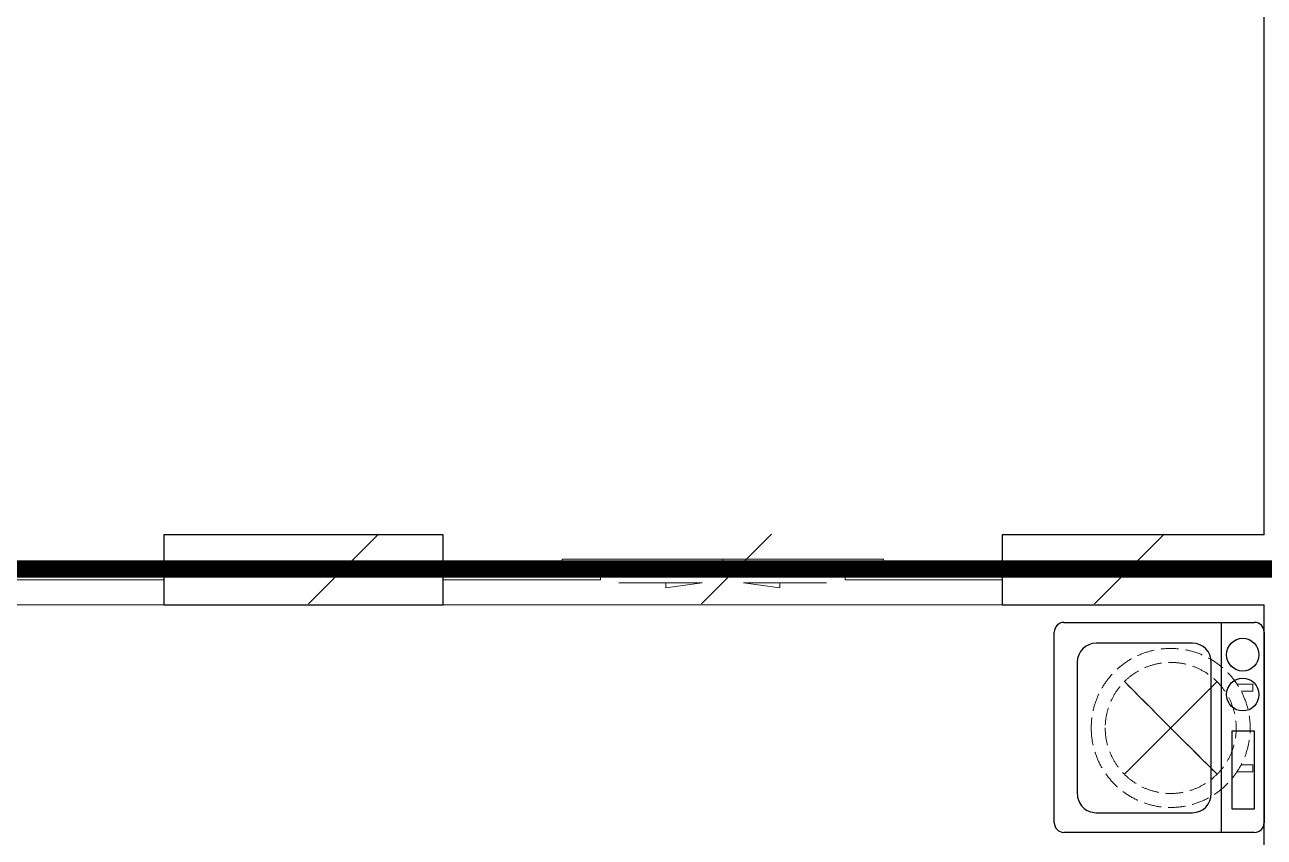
# Model space of a CAD drawing. Extents: x 3753737 to 4713801, y -857380 to 24339.
# Drawn here: x 4155665 to 4159213, y -774727 to -772402 of the extents above; entities that cross this region are included whole.
import ezdxf

# ---------------------------------------------------------------- set-up
doc = ezdxf.new("R2010")
doc.units = 0
doc.header["$LTSCALE"] = 1000
doc.header["$MEASUREMENT"] = 0
doc.linetypes.add('$1$DASH', pattern=[0.35, 0.25, -0.1])
doc.linetypes.add('CENTER2', pattern=[1.125, 0.75, -0.125, 0.125, -0.125])
doc.layers.get('0').update_dxf_attribs({"linetype": 'CONTINUOUS'})
for name, color, linetype in [('!!电气', 1, 'CONTINUOUS'), ('LVTRY', 252, 'CONTINUOUS'), ('SHTLN', 4, 'CONTINUOUS'), ('WALL', 252, 'CONTINUOUS'), ('WIRE-接地', 2, 'CONTINUOUS')]:
    doc.layers.add(name, color=color, linetype=linetype)
for name, color, linetype, lineweight in [('WINDOW', 146, 'CONTINUOUS', 20), ('平面-空调预留孔', 252, 'CONTINUOUS', 15), ('粉刷', 251, 'CONTINUOUS', 9)]:
    doc.layers.add(name, color=color, linetype=linetype, lineweight=lineweight)

# ---------------------------------------------------------------- blocks, each defined once
blk = doc.blocks.new('RECTANG')
for p, q in [((1, 1), (0, 1)), ((0, 1), (0, 0)), ((1, 0), (1, 1)), ((0, 0), (1, 0))]:
    blk.add_line(p, q)
blk = doc.blocks.new('洗衣机')
at = {"layer": 'LVTRY'}
for p, q in [((3790993.7, 243444.5), (3790993.7, 242899.1)), ((3791567.4, 243472.1), (3791021, 243472.1)), ((3791116.5, 243472.1), (3791116.5, 242871.5)), ((3791594.6, 242899.1), (3791594.6, 243444.5)), ((3791199, 243412.7), (3791474.9, 243412.7)), ((3791145.1, 242982.5), (3791145.1, 243358)), ((3791528.8, 243358), (3791528.8, 242982.5)), ((3791474.9, 242927.8), (3791199, 242927.8)), ((3791021, 242871.5), (3791567.4, 242871.5))]:
    blk.add_line(p, q, dxfattribs=at)
at = {"layer": 'LVTRY', "extrusion": (0, 0, -1)}
for centre, major_axis, start_param, end_param in [((3791021, 243444.5), (0, 27.6), -1.570796, 0), ((3791567.4, 243444.5), (0, 27.6), 0, 1.570796), ((3791055.1, 243379.8), (0, 46.9), 3.141593, 9.424778), ((3791199, 243358), (0, 54.7), 4.712389, 6.283185), ((3791474.9, 243358), (0, 54.7), 0, 1.570796), ((3791055.1, 243265.7), (0, 46.9), 3.141593, 9.424778), ((3791199, 242982.5), (0, 54.7), 3.141593, 4.712389), ((3791474.9, 242982.5), (0, 54.7), 1.570796, 3.141593), ((3791021, 242899.1), (0, 27.6), 3.141593, 4.712389), ((3791567.4, 242899.1), (0, 27.6), 1.570796, 3.141593)]:
    blk.add_ellipse(centre, major_axis=major_axis, ratio=0.986385, start_param=start_param, end_param=end_param, dxfattribs=at)
at = {"layer": 'LVTRY', "xscale": 63.25620569481588, "yscale": 224.5369532744355, "zscale": 64.12934308941763, "rotation": 180}
blk.add_blockref('RECTANG', (3791085.2, 243162.4), dxfattribs=at)
blk = doc.blocks.new('dnfhfn')
at = {"color": 252, "linetype": '$1$DASH', "ltscale": 0.2}
for p, q in [((101.9, 462.7, 0), (121.9, 462.7, 0)), ((101.9, 417.2, 0), (101.9, 462.7, 0)), ((121.9, 462.7, 0), (121.9, 429, 0)), ((353.1, 462.7, 0), (333.1, 462.7, 0)), ((333.1, 462.7, 0), (333.1, 429, 0)), ((353.1, 417.2, 0), (353.1, 462.7, 0))]:
    blk.add_line(p, q, dxfattribs=at)
at = {"color": 252, "linetype": '$1$DASH', "ltscale": 0.2, "elevation": 0}
for points in [[(94.9, 360.1), (94.9, 360.1), (360.1, 94.9), (360.1, 94.9)], [(360.1, 360.1), (94.9, 94.9), (94.9, 94.9), (360.1, 360.1)]]:
    blk.add_lwpolyline(points, close=True, dxfattribs=at)
at = {"color": 252, "linetype": '$1$DASH', "ltscale": 0.2}
for radius in [227.5, 187.5]:
    blk.add_circle((227.5, 227.5, 0), radius, dxfattribs=at)
blk = doc.blocks.new('$DorLib2D$00000138')
at = {"color": 0, "linetype": 'Continuous'}
for p, q in [((-0.2875, 0), (-0.2875, 0.1538)), ((-0.2875, 0.1538), (0, 0.1538)), ((0, 0.1538), (0, 0)), ((0.2875, 0.1538), (0, 0.1538)), ((0.2875, 0), (0.2875, 0.1538)), ((-0.5, -0.1399), (-0.5, 0)), ((-0.5, 0), (-0.2188, 0)), ((0, 0), (-0.2875, 0)), ((-0.2188, 0), (-0.2188, -0.1399)), ((0, 0), (0.2875, 0)), ((0.2188, 0), (0.2188, -0.1399)), ((0.5, 0), (0.2188, 0)), ((0.5, 0), (0.5, -0.1946)), ((0.5, -0.1399), (0.5, 0)), ((-0.2188, -0.1399), (-0.5, -0.1399)), ((0.2188, -0.1399), (0.5, -0.1399)), ((-0.1857, -0.186), (-0.037, -0.186)), ((-0.037, -0.186), (-0.1019, -0.2583)), ((-0.1019, -0.2583), (-0.1019, -0.186)), ((0.1857, -0.186), (0.037, -0.186)), ((0.037, -0.186), (0.1019, -0.2583)), ((0.1019, -0.2583), (0.1019, -0.186))]:
    blk.add_line(p, q, dxfattribs=at)
blk = doc.blocks.new('A$C66B635E3')
at = {"layer": 'WALL', "color": 252}
for p, q in [((34200, 1900), (34200, 4900)), ((31849.9, 1900), (31050, 1900)), ((31050, 1900), (31050, 1700)), ((31849.9, 1700), (31849.9, 1900)), ((34200, 1900), (33449.9, 1900)), ((33449.9, 1900), (33449.9, 1700)), ((31050, 1700), (31849.9, 1700)), ((33449.9, 1700), (34200, 1700)), ((34200, 700), (34200, 1700))]:
    blk.add_line(p, q, dxfattribs=at)
at = {"layer": 'WINDOW', "color": 252}
for p, q in [((31050, 1700), (28950, 1700)), ((33449.9, 1700), (31849.9, 1700))]:
    blk.add_line(p, q, dxfattribs=at)
at = {"layer": 'WINDOW', "color": 252, "yscale": -200, "rotation": 179.9999999989443}
for p, xscale, zscale in [((30000, 1800), 2100, 2100), ((32649.9, 1800), 1600, 1600)]:
    blk.add_blockref('$DorLib2D$00000138', p, dxfattribs=dict(at, xscale=xscale, zscale=zscale))
at = {"layer": '平面-空调预留孔', "color": 252, "xscale": -1, "rotation": 270}
blk.add_blockref('dnfhfn', (33704.9, 1120.3, 0), dxfattribs=at)
at = {"layer": '粉刷', "color": 252, "xscale": -1}
blk.add_blockref('洗衣机', (3825193.7, -241822.4), dxfattribs=at)
blk = doc.blocks.new('$TelecSys$00000008')
blk.add_line((0.4, 0.4), (-0.4, -0.4))

msp = doc.modelspace()

# ---------------------------------------------------------------- linework, layer by layer
at = {"layer": 'WIRE-接地', "color": 2, "linetype": 'CENTER2', "const_width": 50}
msp.add_lwpolyline([(4164969.9, -775767.3), (4160065.7, -775767.3), (4160065.7, -775166.2), (4159314, -775166.2), (4159314, -773959.4), (4152716, -773959.4), (4152716, -774566.6), (4147318.1, -774566.6), (4147318.1, -773962.7), (4140716.2, -773962.7), (4140716.2, -775168.2), (4139969.4, -775168.2), (4139969.4, -775763.5), (4135061.9, -775763.5), (4135061.9, -775160.6), (4134315.9, -775160.6), (4134315.9, -773971.3), (4127719.2, -773971.3), (4127719.2, -774564.2), (4125013.4, -774564.2), (4125013.4, -766667.6)], dxfattribs=at)

# ---------------------------------------------------------------- block references
at = {"layer": '!!电气'}
msp.add_blockref('A$C66B635E3', (4125013.4, -775762.1), dxfattribs=at)
at = {"layer": 'SHTLN', "color": 2, "xscale": 250, "yscale": 250, "zscale": 250, "rotation": 180}
for p in [(4156577.5, -773959.4), (4157702.5, -773959.4), (4158827.5, -773959.4)]:
    msp.add_blockref('$TelecSys$00000008', p, dxfattribs=at)

doc.saveas('drawing.dxf')
